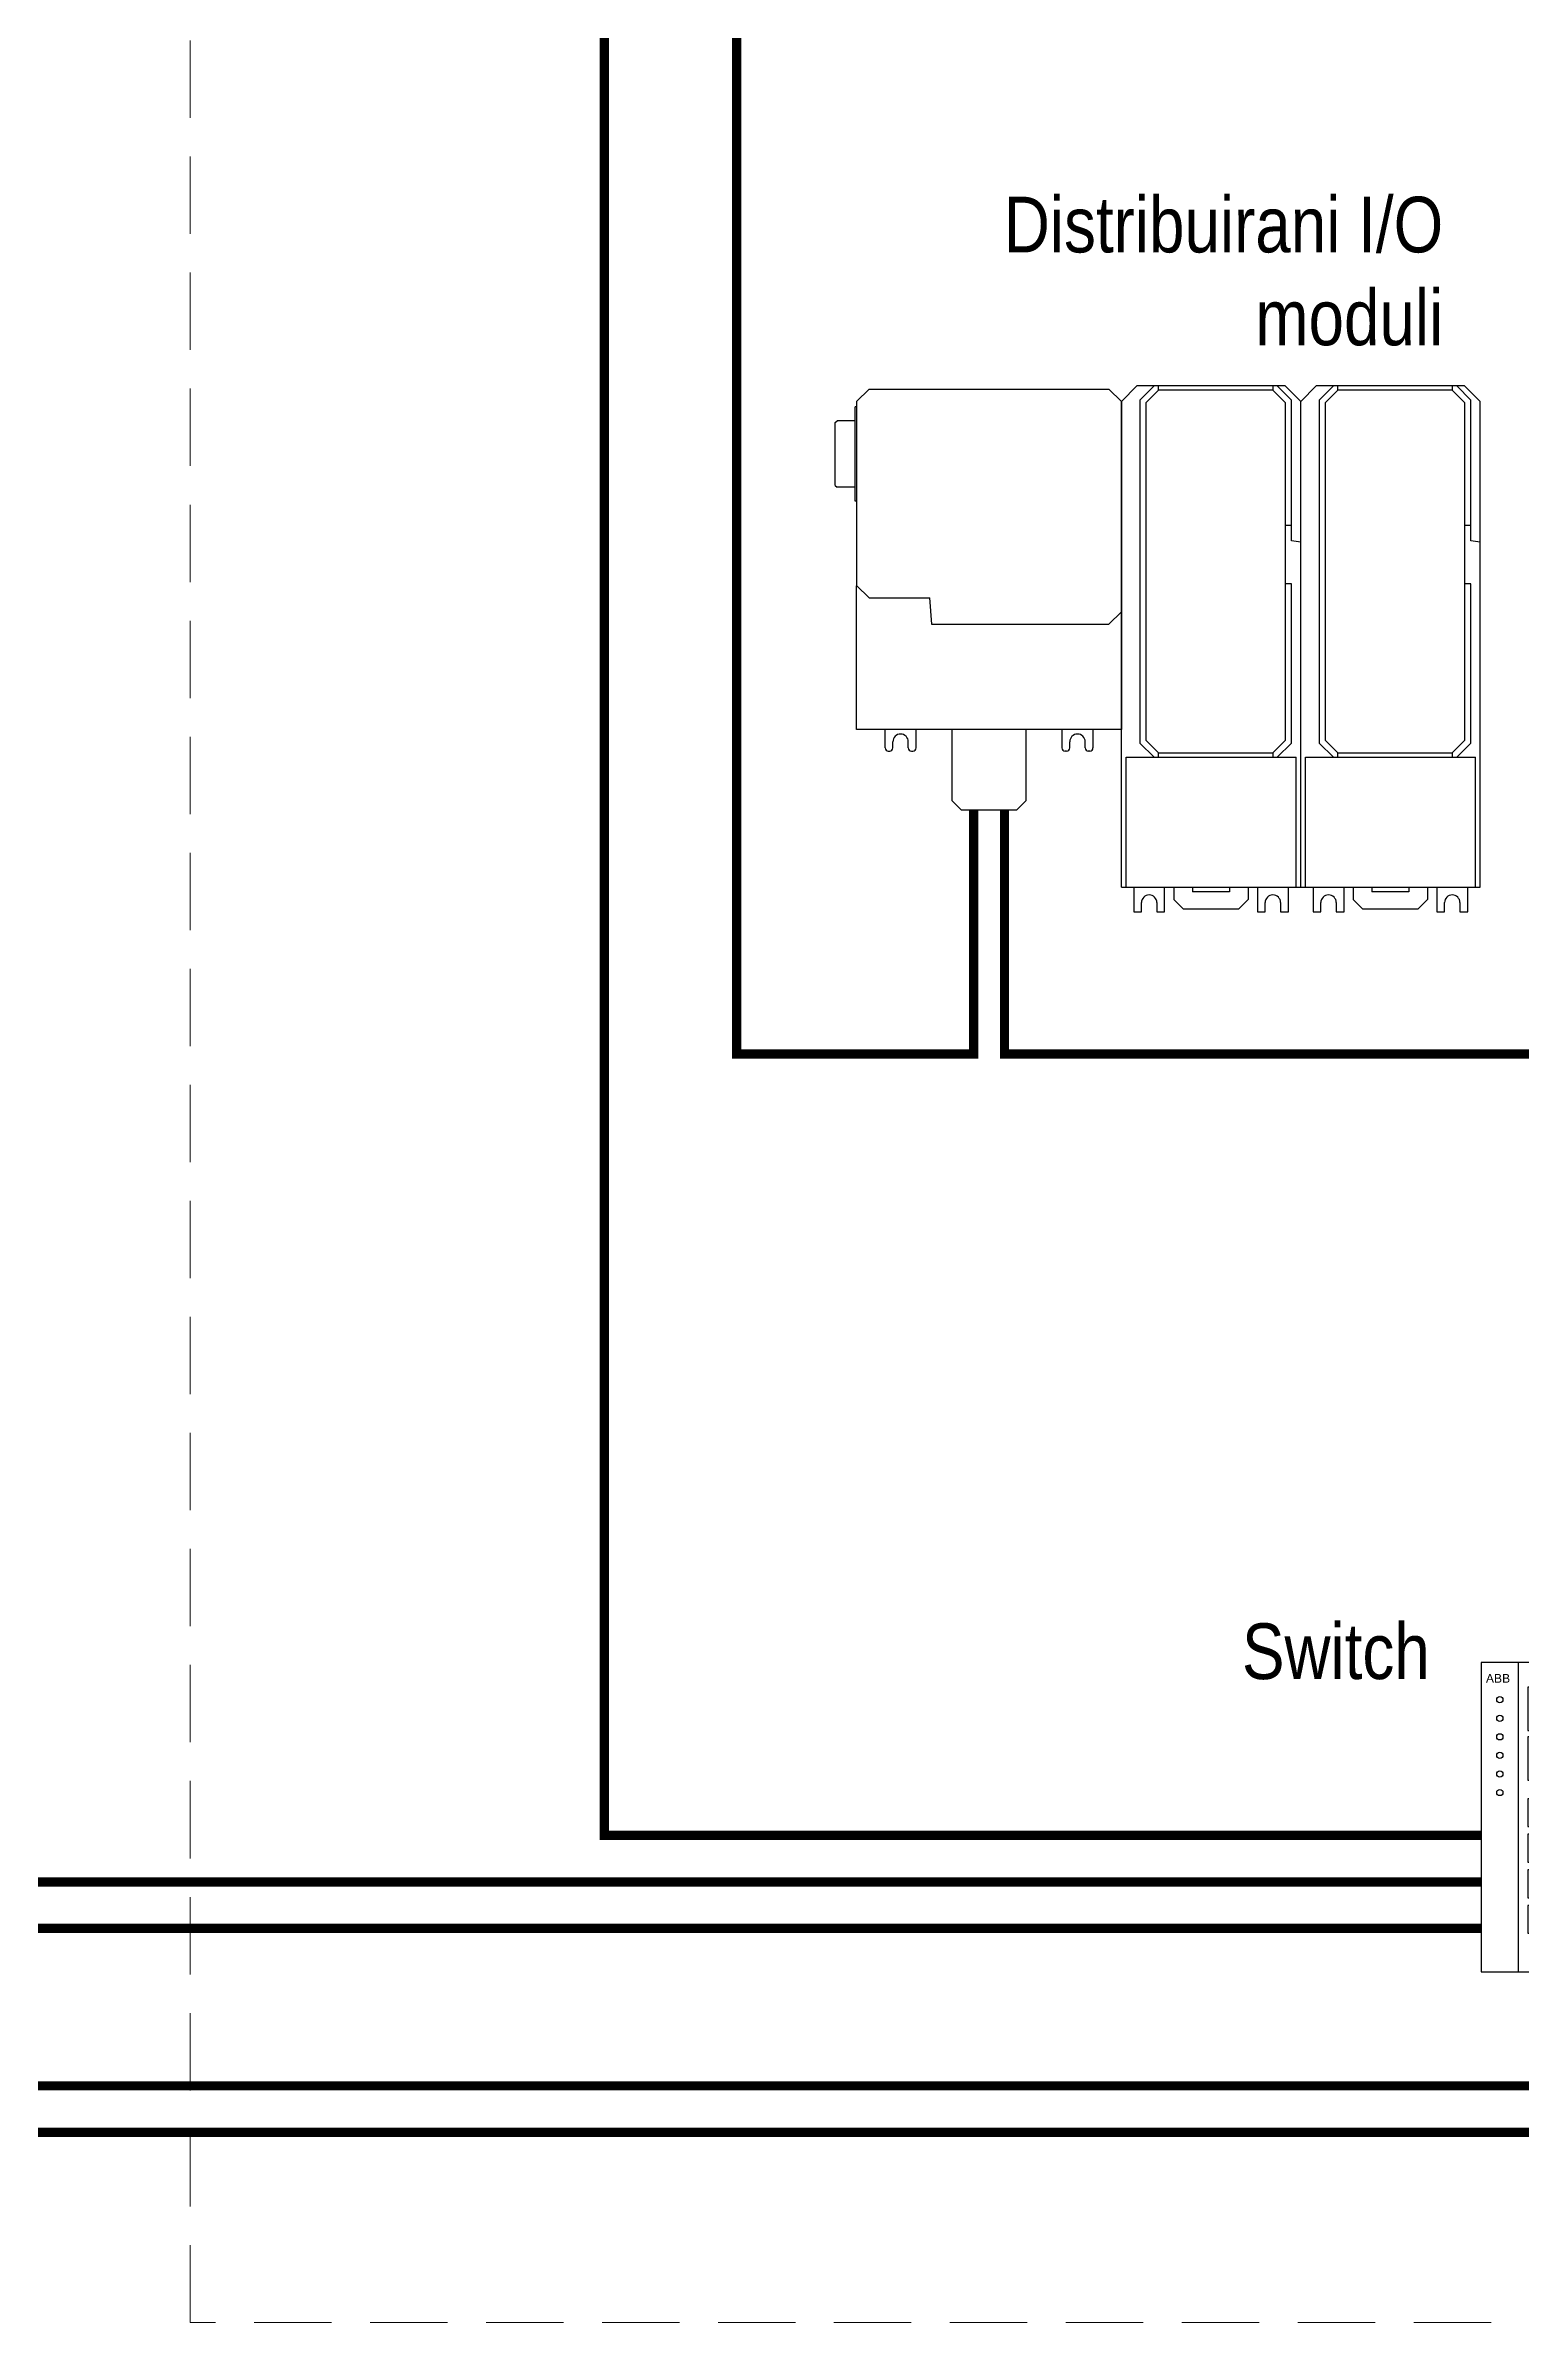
# Model space of a CAD drawing. Header units: inches. Extents: x 67248 to 85686, y -40174 to -31152.
# Drawn here: x 76041 to 76518, y -33762 to -33027 of the extents above; entities that cross this region are included whole.
import ezdxf

# ---------------------------------------------------------------- set-up
doc = ezdxf.new("R2010")
doc.units = ezdxf.units.IN
doc.header["$MEASUREMENT"] = 0
doc.linetypes.add('HIDDEN', pattern=[0.375, 0.25, -0.125])
doc.layers.add('SI-General', color=7, linetype='Continuous', lineweight=5)
doc.layers.add('SI-TOPOLOGY-Ethernet', color=7, linetype='Continuous', lineweight=13, true_color=0x3cf000)
doc.styles.add('OPIS', font='ARIALN.TTF')
doc.styles.get("Standard").update_dxf_attribs({"font": 'arial.ttf'})

# ---------------------------------------------------------------- blocks, each defined once
blk = doc.blocks.new('S800 rack')
at = {"linetype": 'Continuous'}
for p, q in [((42.8, 106), (47.8, 111)), ((95.8, 111), (47.8, 111)), ((53.37, 111), (48.8, 106.43)), ((54.8, 109.6), (54.8, 111)), ((91.8, 111), (91.8, 109.6)), ((97.8, 106.43), (93.23, 111)), ((95.8, 111), (100.8, 106)), ((100.8, 106), (105.8, 111)), ((153.8, 111), (105.8, 111)), ((111.37, 111), (106.8, 106.43)), ((112.8, 109.6), (112.8, 111)), ((149.8, 111), (149.8, 109.6)), ((155.8, 106.43), (151.23, 111)), ((153.8, 111), (158.8, 106)), ((-43.3, 73.75), (-43.3, 104.25)), ((-42.8, 104.25), (-43.3, 104.25)), ((-38.8, 110), (-42.8, 106)), ((-42.8, 106), (-42.8, 46.5)), ((-38.8, 110), (38.8, 110)), ((38.8, 110), (42.8, 106)), ((42.8, 106), (42.8, 0)), ((42.8, -51), (42.8, 106)), ((48.8, 106.43), (48.8, -4.43)), ((50.8, 105.6), (54.8, 109.6)), ((50.8, -3.6), (50.8, 105.6)), ((91.8, 109.6), (54.8, 109.6)), ((91.8, 109.6), (95.8, 105.6)), ((95.8, 105.6), (95.8, 59.16)), ((97.8, 60.91), (97.8, 106.43)), ((100.8, -51), (100.8, 106)), ((100.8, -51), (100.8, 106)), ((106.8, 106.43), (106.8, -4.43)), ((108.8, 105.6), (112.8, 109.6)), ((108.8, -3.6), (108.8, 105.6)), ((149.8, 109.6), (112.8, 109.6)), ((149.8, 109.6), (153.8, 105.6)), ((153.8, 105.6), (153.8, 59.16)), ((155.8, 60.91), (155.8, 106.43)), ((158.8, -51), (158.8, 106)), ((158.8, -51), (158.8, 106)), ((-49.7, 99.15), (-49.1, 99.75)), ((-49.7, 78.85), (-49.7, 99.15)), ((-43.3, 99.75), (-49.1, 99.75)), ((-49.7, 78.85), (-49.1, 78.25)), ((-43.3, 78.25), (-49.1, 78.25)), ((-42.8, 73.75), (-43.3, 73.75)), ((95.8, 66), (97.8, 66)), ((95.8, 59.16), (95.8, -3.6)), ((100.8, 60.52), (97.8, 60.91)), ((153.8, 66), (155.8, 66)), ((153.8, 59.16), (153.8, -3.6)), ((158.8, 60.52), (155.8, 60.91)), ((-42.8, 46.5), (-38.8, 42.5)), ((-42.8, 0), (-42.8, 46.45)), ((97.8, 47), (95.8, 47)), ((97.8, -4.43), (97.8, 47)), ((155.8, 47), (153.8, 47)), ((155.8, -4.43), (155.8, 47)), ((-38.8, 42.5), (-19.18, 42.5)), ((-19.3, 42.5), (-18.56, 34)), ((38.8, 34), (42.8, 38)), ((-18.56, 34), (38.8, 34)), ((42.8, 0), (-42.8, 0)), ((-33.6, -6), (-33.6, 0)), ((-23.6, -6), (-23.6, 0)), ((-12, 0), (-12, -23)), ((12, -23), (12, 0)), ((23.6, 0), (23.6, -6)), ((33.6, 0), (33.6, -6)), ((-32.6, -7), (-32.1, -7)), ((-31.1, -6), (-31.1, -4)), ((-26.1, -6), (-26.1, -4)), ((-25.1, -7), (-24.6, -7)), ((25.1, -7), (24.6, -7)), ((26.1, -6), (26.1, -4)), ((31.1, -6), (31.1, -4)), ((32.6, -7), (32.1, -7)), ((48.8, -4.43), (53.37, -9)), ((54.8, -7.6), (50.8, -3.6)), ((95.8, -3.6), (91.8, -7.6)), ((93.23, -9), (97.8, -4.43)), ((106.8, -4.43), (111.37, -9)), ((112.8, -7.6), (108.8, -3.6)), ((153.8, -3.6), (149.8, -7.6)), ((151.23, -9), (155.8, -4.43)), ((44.3, -9), (99.3, -9)), ((44.3, -51), (44.3, -9)), ((54.8, -7.6), (91.8, -7.6)), ((54.8, -9), (54.8, -7.6)), ((91.8, -7.6), (91.8, -9)), ((99.3, -51), (99.3, -9)), ((102.3, -9), (157.3, -9)), ((102.3, -51), (102.3, -9)), ((112.8, -7.6), (149.8, -7.6)), ((112.8, -9), (112.8, -7.6)), ((149.8, -7.6), (149.8, -9)), ((157.3, -51), (157.3, -9)), ((-9, -26), (-12, -23)), ((-9, -26), (9, -26)), ((12, -23), (9, -26)), ((42.8, -51), (100.8, -51)), ((46.8, -51), (46.8, -59)), ((56.8, -59), (56.8, -51)), ((59.8, -51), (59.8, -55)), ((65.8, -51), (65.8, -52.5)), ((77.8, -51), (77.8, -52.5)), ((83.8, -51), (83.8, -55)), ((86.8, -51), (86.8, -59)), ((96.8, -59), (96.8, -51)), ((100.8, -51), (158.8, -51)), ((104.8, -51), (104.8, -59)), ((114.8, -59), (114.8, -51)), ((117.8, -51), (117.8, -55)), ((123.8, -51), (123.8, -52.5)), ((135.8, -51), (135.8, -52.5)), ((141.8, -51), (141.8, -55)), ((144.8, -51), (144.8, -59)), ((154.8, -59), (154.8, -51)), ((49.3, -59), (49.3, -56)), ((54.3, -56), (54.3, -59)), ((59.8, -55), (62.8, -58)), ((62.8, -58), (80.8, -58)), ((77.8, -52.5), (65.8, -52.5)), ((83.8, -55), (80.8, -58)), ((89.3, -59), (89.3, -56)), ((94.3, -56), (94.3, -59)), ((107.3, -59), (107.3, -56)), ((112.3, -56), (112.3, -59)), ((117.8, -55), (120.8, -58)), ((120.8, -58), (138.8, -58)), ((135.8, -52.5), (123.8, -52.5)), ((141.8, -55), (138.8, -58)), ((147.3, -59), (147.3, -56)), ((152.3, -56), (152.3, -59)), ((46.8, -59), (49.3, -59)), ((54.3, -59), (56.8, -59)), ((86.8, -59), (89.3, -59)), ((94.3, -59), (96.8, -59)), ((104.8, -59), (107.3, -59)), ((112.3, -59), (114.8, -59)), ((144.8, -59), (147.3, -59)), ((152.3, -59), (154.8, -59))]:
    blk.add_line(p, q, dxfattribs=at)
for centre, radius, start, end in [((-32.6, -6), 1, 180, 270), ((-32.1, -6), 1, 270, 0), ((-28.6, -4), 2.5, 0, 180), ((-25.1, -6), 1, 180, 270), ((-24.6, -6), 1, 270, 0), ((24.6, -6), 1, 180, 270), ((25.1, -6), 1, 270, 0), ((28.6, -4), 2.5, 0, 180), ((32.1, -6), 1, 180, 270), ((32.6, -6), 1, 270, 0), ((51.8, -56), 2.5, 0, 180), ((91.8, -56), 2.5, 0, 180), ((109.8, -56), 2.5, 0, 180), ((149.8, -56), 2.5, 0, 180)]:
    blk.add_arc(centre, radius, start, end, dxfattribs=at)
blk = doc.blocks.new('ABB NE810')
for p, q in [((52, 100), (0, 100)), ((0, 100), (0, 0)), ((12, 0), (12, 100)), ((52, 0), (52, 100)), ((33, 92), (15, 92)), ((15, 92), (15, 78)), ((33, 78), (33, 92)), ((15, 78), (33, 78)), ((33, 76), (15, 76)), ((15, 76), (15, 62)), ((33, 62), (33, 76)), ((15, 62), (33, 62)), ((27, 56), (15, 56)), ((15, 56), (15, 47)), ((27, 47), (27, 56)), ((41, 56), (29, 56)), ((29, 56), (29, 47)), ((41, 47), (41, 56)), ((15, 47), (27, 47)), ((27, 44.5), (15, 44.5)), ((15, 44.5), (15, 35.5)), ((27, 35.5), (27, 44.5)), ((29, 47), (41, 47)), ((41, 44.5), (29, 44.5)), ((29, 44.5), (29, 35.5)), ((41, 35.5), (41, 44.5)), ((15, 35.5), (27, 35.5)), ((27, 33), (15, 33)), ((15, 33), (15, 24)), ((27, 24), (27, 33)), ((29, 35.5), (41, 35.5)), ((41, 33), (29, 33)), ((29, 33), (29, 24)), ((41, 24), (41, 33)), ((15, 24), (27, 24)), ((29, 24), (41, 24)), ((27, 21.5), (15, 21.5)), ((15, 21.5), (15, 12.5)), ((27, 12.5), (27, 21.5)), ((41, 21.5), (29, 21.5)), ((29, 21.5), (29, 12.5)), ((41, 12.5), (41, 21.5)), ((15, 12.5), (27, 12.5)), ((29, 12.5), (41, 12.5)), ((0, 0), (52, 0))]:
    blk.add_line(p, q)
for centre in [(6, 88), (6, 82), (6, 76), (6, 70), (6, 64), (6, 58)]:
    blk.add_circle(centre, 1)
for s, height, p in [('ABB', 2.8, (1.5, 93.5)), ('SFP 1', 2, (34.5, 82.5)), ('SFP 2', 2, (34.5, 66.5)), ('1', 2, (16, 49.8)), ('2', 2, (30, 49.8)), ('3', 2, (16, 38.3)), ('4', 2, (30, 38.3)), ('5', 2, (16, 26.8)), ('6', 2, (30, 26.8)), ('7', 2, (16, 15.3)), ('8', 2, (30, 15.3))]:
    blk.add_text(s, height=height).set_placement(p)

msp = doc.modelspace()

# ---------------------------------------------------------------- linework, layer by layer
at = {"layer": 'SI-General', "color": 0, "linetype": 'HIDDEN', "ltscale": 100}
msp.add_lwpolyline([(76087.47, -32307.63), (77258.15, -32307.63), (77258.15, -33762.47), (76087.47, -33762.47)], close=True, dxfattribs=at)
at = {"layer": 'SI-TOPOLOGY-Ethernet', "const_width": 3}
for points in [[(75744.89, -32387.04), (75744.89, -32216.96), (75987.47, -32216.96), (75987.47, -33685.99), (76791.85, -33685.99), (76791.85, -33649.2)], [(75473.04, -32387.43), (75473.04, -32273.1), (75962.47, -32273.1), (75962.47, -33620.08), (76504.97, -33620.08)], [(76257.16, -32884.61), (76221.36, -32884.61), (76221.36, -33605.08), (76504.97, -33605.08)], [(76264.16, -32893.35), (76264.16, -33352.48), (76340.78, -33352.48), (76340.78, -33273.6)], [(75478.15, -33195.86), (75478.15, -33041.06), (75937.47, -33041.06), (75937.47, -33635.08), (76504.97, -33635.08)], [(75744.89, -33195.46), (75744.89, -33066.06), (75912.47, -33066.06), (75912.47, -33700.99), (76806.85, -33700.99), (76806.85, -33649.2)], [(76350.78, -33273.6), (76350.78, -33352.48), (76591.47, -33352.48), (76591.47, -33264.87)]]:
    msp.add_lwpolyline(points, dxfattribs=at)

# ---------------------------------------------------------------- block references
for name, p in [('S800 rack', (76345.78, -33247.6)), ('ABB NE810', (76504.97, -33649.2))]:
    msp.add_blockref(name, p)

# ---------------------------------------------------------------- texts
at = {"layer": 'SI-General', "color": 0, "char_height": 18, "attachment_point": 3, "style": 'OPIS'}
for s, insert, width in [('{\\C256;Distribuirani I/O moduli}', (76492.66, -33075.44), 165.2605), ('{\\C256;Switch}', (76488.31, -33536.53), 150.3301)]:
    msp.add_mtext(s, dxfattribs=dict(at, insert=insert, width=width))

doc.saveas('drawing.dxf')
